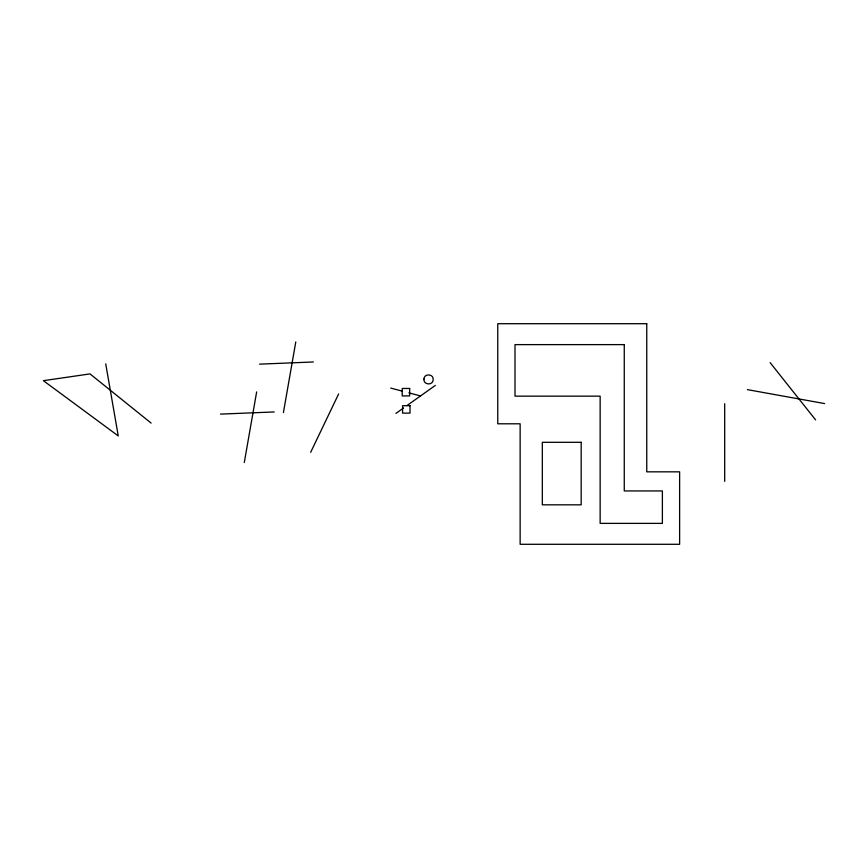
<?xml version="1.0" encoding="UTF-8"?>
<svg xmlns="http://www.w3.org/2000/svg" width="868" height="868" viewBox="0 0 868 868"><rect width="100%" height="100%" fill="white"/><g stroke="black" fill="none" stroke-linecap="round" stroke-linejoin="round"><path stroke-width="1.3" d="M244.288 462.546L256.646 391.924M283.413 412.571L295.782 341.949M310.668 452.304L338.629 393.942M395.916 413.418L403.577 407.971M406.864 405.638L435.324 385.425M259.597 364.148L313.359 361.978M220.472 414.112L274.234 411.942M747.381 389.624L824.6 403.577M390.73 388.083L402.383 391.153M408.861 392.868L420.524 395.938M151.141 423.096L90.001 373.902L43.4 380.683L118.254 435.92L105.722 363.866M770.122 362.629L815.605 419.906M724.682 403.663L724.682 481.349M423.931 379.121C423.28 385.066 433.089 385.674 433.175 379.696C433.826 373.75 424.018 373.142 423.931 379.121M646.758 323.71L497.765 323.71L497.765 423.801L520.138 423.801L520.138 544.29L679.622 544.29L679.622 471.834L646.758 471.834L646.758 323.71M624.266 344.618L515.006 344.618L515.006 396.155L600.146 396.155L600.146 523.382L662.382 523.382L662.382 490.941L624.266 490.941L624.266 344.618M409.674 388.463L402.22 388.463L402.22 395.916L409.674 395.916L409.674 388.463M410.021 405.681L402.578 405.681L402.578 413.125L410.021 413.125L410.021 405.681M581.18 442.311L542.326 442.311L542.326 504.829L581.18 504.829L581.18 442.311"/></g></svg>
